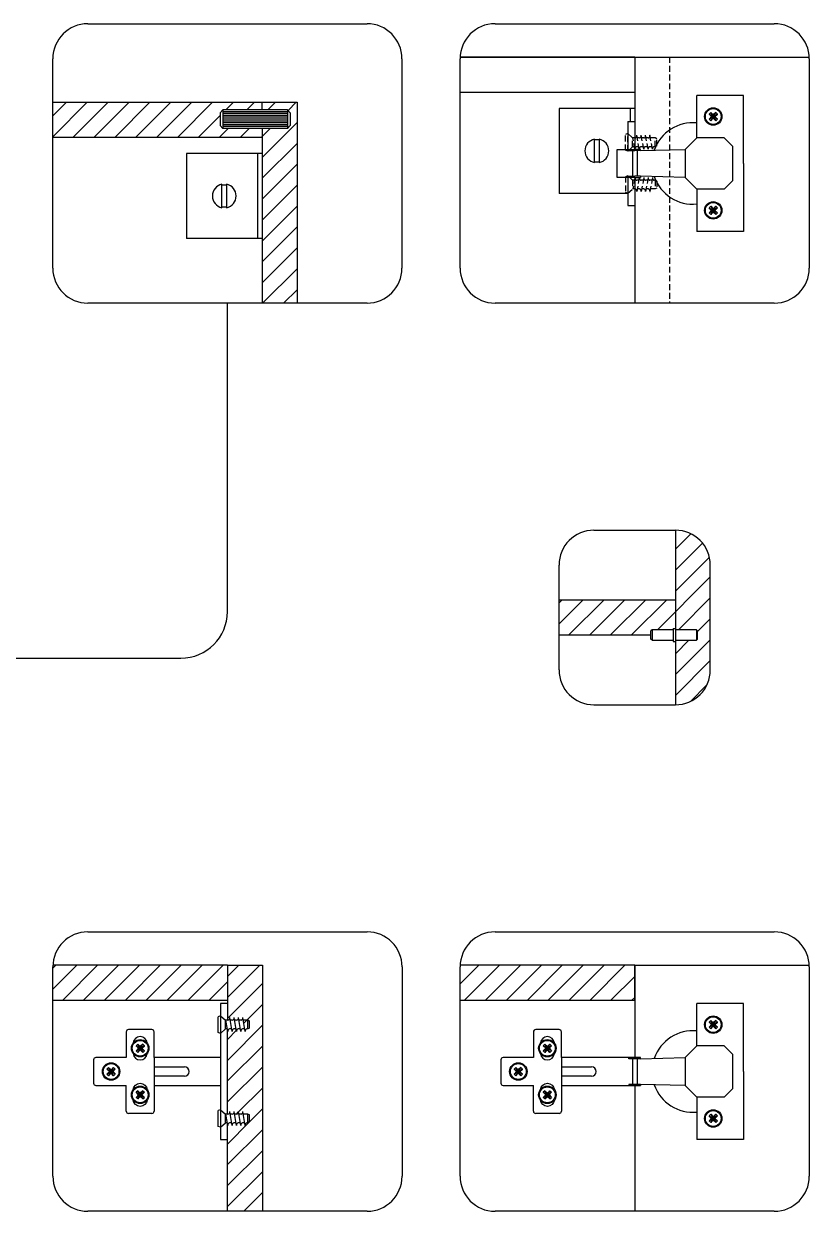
# Model space of a CAD drawing. Header units: millimetres. Extents: x 1930 to 4483, y 1650 to 2015.
# Drawn here: x 4449.2 to 4483, y 1963.5 to 2014.5 of the extents above; entities that cross this region are included whole.
import ezdxf

# ---------------------------------------------------------------- set-up
doc = ezdxf.new("R2010")
doc.units = ezdxf.units.MM
doc.linetypes.add('HIDDEN', pattern=[0.375, 0.25, -0.125])
for name, color, linetype in [('ANNO', 6, 'Continuous'), ('CERNIERE E GIUNZIONI', 2, 'Continuous'), ('SEZIONE', 12, 'Continuous'), ('STRUTTURA', 3, 'Continuous'), ('TRATTOPUNTO', 2, 'Continuous')]:
    doc.layers.add(name, color=color, linetype=linetype)

msp = doc.modelspace()

# ---------------------------------------------------------------- hatches: boundary and pattern name
at = {"layer": 'STRUTTURA'}
h = msp.add_hatch(dxfattribs=at)
h.set_pattern_fill('ANSI31', color=256, scale=0.2)
h.set_pattern_definition([(45, (1130.28344, 4.19265), (-0.44901281, 0.44901281), [])])
h.paths.add_polyline_path([(4459.452, 2002.512), (4460.952, 2002.512), (4460.952, 2011.14), (4459.452, 2011.14), (4459.452, 2010.815), (4460.544, 2010.815), (4460.652, 2010.69), (4460.652, 2010.141), (4460.544, 2010.015), (4459.452, 2010.015)])
h.paths.add_polyline_path([(4450.461, 2011.14), (4450.461, 2009.64), (4459.452, 2009.64), (4459.452, 2010.015), (4457.76, 2010.015), (4457.652, 2010.141), (4457.652, 2010.69), (4457.76, 2010.815), (4459.452, 2010.815), (4459.452, 2011.14)])
h = msp.add_hatch(dxfattribs=at)
h.set_pattern_fill('ANSI31', color=256, scale=0.2)
h.set_pattern_definition([(45, (980.2858, -80.7092), (-0.44901281, 0.44901281), [])])
h.paths.add_polyline_path([(4477.209, 1989.762), (4472.209, 1989.762), (4472.209, 1988.262), (4476.159, 1988.262), (4476.159, 1988.437), (4476.209, 1988.487), (4477.109, 1988.487), (4477.109, 1988.537), (4477.209, 1988.537)])
h.paths.add_polyline_path([(4478.709, 1991.262, 0.414214), (4477.209, 1992.762), (4477.209, 1988.487), (4478.109, 1988.487), (4478.159, 1988.437), (4478.159, 1988.087), (4478.109, 1988.037), (4477.209, 1988.037), (4477.209, 1985.262, 0.414214), (4478.709, 1986.762)])
at = {"layer": 'STRUTTURA', "linetype": 'HIDDEN'}
h = msp.add_hatch(dxfattribs=at)
h.set_pattern_fill('ANSI31', color=256, scale=0.2)
h.set_pattern_definition([(45, (1052.96125, -40.5919), (-0.44901281, 0.44901281), [])])
h.paths.add_polyline_path([(4450.467, 1974.077, 0.010928), (4450.465, 1974.012), (4450.465, 1972.577), (4457.965, 1972.577), (4457.965, 1974.077)])
at = {"layer": 'STRUTTURA'}
h = msp.add_hatch(dxfattribs=at)
h.set_pattern_fill('ANSI31', color=256, scale=0.2)
h.set_pattern_definition([(45, (1038.374, -40.5919), (-0.44901281, 0.44901281), [])])
h.paths.add_polyline_path([(4459.465, 1974.077), (4457.965, 1974.077), (4457.965, 1971.713, 0.481693), (4458.06, 1971.827), (4458.079, 1971.715), (4458.172, 1971.715, 0.421072), (4458.247, 1971.827), (4458.267, 1971.715), (4458.359, 1971.715, 0.421072), (4458.435, 1971.827), (4458.454, 1971.715), (4458.547, 1971.715, 0.421072), (4458.622, 1971.827), (4458.708, 1971.34), (4458.616, 1971.34, 0.421072), (4458.54, 1971.227), (4458.521, 1971.34), (4458.428, 1971.34, 0.421072), (4458.353, 1971.227), (4458.333, 1971.34), (4458.242, 1971.34, 0.411384), (4458.166, 1971.23), (4458.165, 1971.227), (4458.146, 1971.34), (4458.053, 1971.34, 0.361235), (4457.976, 1971.247), (4457.971, 1967.682, 0.463441), (4458.06, 1967.796), (4458.079, 1967.684), (4458.172, 1967.684, 0.421072), (4458.247, 1967.796), (4458.267, 1967.684), (4458.359, 1967.684, 0.421072), (4458.435, 1967.796), (4458.454, 1967.684), (4458.547, 1967.684, 0.421072), (4458.622, 1967.796), (4458.642, 1967.684), (4458.84, 1967.684), (4458.915, 1967.646), (4458.915, 1967.346), (4458.84, 1967.309), (4458.803, 1967.309, 0.421072), (4458.728, 1967.196), (4458.708, 1967.309), (4458.616, 1967.309, 0.421072), (4458.54, 1967.196), (4458.521, 1967.309), (4458.428, 1967.309, 0.421072), (4458.353, 1967.196), (4458.333, 1967.309), (4458.242, 1967.309, 0.411384), (4458.166, 1967.199), (4458.165, 1967.196), (4458.146, 1967.309), (4458.053, 1967.309, 0.361235), (4457.976, 1967.216), (4457.965, 1963.512), (4459.465, 1963.512)])
h.paths.add_polyline_path([(4458.84, 1971.715), (4458.915, 1971.677), (4458.915, 1971.377), (4458.84, 1971.34)], flags=16)
h = msp.add_hatch(dxfattribs=at)
h.set_pattern_fill('ANSI31', color=256, scale=0.2)
h.set_pattern_definition([(45, (1159.20065, 46.5821), (-0.44901281, 0.44901281), [])])
edge = h.paths.add_edge_path()
edge.add_line((4467.959, 1974.012), (4467.959, 1972.577))
edge.add_line((4467.959, 1972.577), (4475.459, 1972.577))
edge.add_line((4475.459, 1972.577), (4475.459, 1974.077))
edge.add_line((4475.459, 1974.077), (4467.961, 1974.077))
edge.add_arc((4469.459, 1974.012), 1.5, 177.4956, 180)

# ---------------------------------------------------------------- linework, layer by layer
at = {"layer": 'ANNO'}
for p, q in [((4451.961, 2014.512), (4463.961, 2014.512)), ((4469.459, 2014.512), (4481.459, 2014.512)), ((4450.461, 2004.012), (4450.461, 2013.012)), ((4465.461, 2013.012), (4465.461, 2004.012)), ((4467.959, 2004.012), (4467.959, 2013.012)), ((4482.959, 2013.012), (4482.959, 2004.012)), ((4463.961, 2002.512), (4451.961, 2002.512)), ((4457.961, 1989.263), (4457.961, 2002.512)), ((4481.459, 2002.512), (4469.459, 2002.512)), ((4473.709, 1992.762), (4477.209, 1992.762)), ((4472.209, 1986.762), (4472.209, 1991.262)), ((4478.709, 1986.762), (4478.709, 1991.262)), ((4427.465, 1987.262), (4455.961, 1987.263)), ((4473.709, 1985.262), (4477.209, 1985.262)), ((4451.965, 1975.512), (4463.965, 1975.512)), ((4469.459, 1975.512), (4481.459, 1975.512)), ((4450.465, 1965.012), (4450.465, 1974.012)), ((4465.465, 1974.012), (4465.465, 1965.012)), ((4467.959, 1965.012), (4467.959, 1974.012)), ((4482.959, 1974.012), (4482.959, 1965.012)), ((4463.965, 1963.512), (4451.965, 1963.512)), ((4481.459, 1963.512), (4469.459, 1963.512))]:
    msp.add_line(p, q, dxfattribs=at)
for centre, radius, start, end in [((4451.961, 2013.012), 1.5, 90, 180), ((4463.961, 2013.012), 1.5, 0, 90), ((4469.459, 2013.012), 1.5, 90, 180), ((4481.459, 2013.012), 1.5, 0, 90), ((4451.961, 2004.012), 1.5, 180, 270), ((4463.961, 2004.012), 1.5, 270, 0), ((4469.459, 2004.012), 1.5, 180, 270), ((4481.459, 2004.012), 1.5, 270, 0), ((4473.709, 1991.262), 1.5, 90, 180), ((4477.209, 1991.262), 1.5, 0, 90), ((4455.961, 1989.263), 2, 270, 0), ((4473.709, 1986.762), 1.5, 180, 270), ((4477.209, 1986.762), 1.5, 270, 0), ((4451.965, 1974.012), 1.5, 90, 180), ((4463.965, 1974.012), 1.5, 0, 90), ((4469.459, 1974.012), 1.5, 90, 180), ((4481.459, 1974.012), 1.5, 0, 90), ((4451.965, 1965.012), 1.5, 180, 270), ((4463.965, 1965.012), 1.5, 270, 0), ((4469.459, 1965.012), 1.5, 180, 270), ((4481.459, 1965.012), 1.5, 270, 0)]:
    msp.add_arc(centre, radius, start, end, dxfattribs=at)
at = {"layer": 'CERNIERE E GIUNZIONI'}
for p, q in [((4478.134, 2009.612), (4478.134, 2011.427)), ((4480.134, 2011.427), (4478.134, 2011.427)), ((4480.134, 2008.512), (4480.134, 2011.427)), ((4457.76, 2010.815), (4457.652, 2010.69)), ((4457.652, 2010.69), (4457.652, 2010.141)), ((4457.76, 2010.815), (4457.76, 2010.015)), ((4460.544, 2010.815), (4457.76, 2010.815)), ((4460.544, 2010.735), (4457.76, 2010.735)), ((4460.544, 2010.655), (4457.76, 2010.655)), ((4460.544, 2010.575), (4457.76, 2010.575)), ((4460.544, 2010.495), (4457.76, 2010.495)), ((4460.544, 2010.815), (4460.544, 2010.015)), ((4460.544, 2010.815), (4460.652, 2010.69)), ((4460.652, 2010.69), (4460.652, 2010.141)), ((4475.459, 2010.877), (4472.209, 2010.877)), ((4472.209, 2010.877), (4472.209, 2007.227)), ((4475.259, 2010.877), (4475.259, 2010.312)), ((4478.727, 2010.706), (4478.656, 2010.635)), ((4478.764, 2010.527), (4478.656, 2010.635)), ((4478.656, 2010.635), (4478.834, 2010.527)), ((4478.764, 2010.527), (4478.656, 2010.42)), ((4478.656, 2010.42), (4478.834, 2010.527)), ((4478.727, 2010.706), (4478.834, 2010.598)), ((4478.834, 2010.527), (4478.727, 2010.706)), ((4478.834, 2010.527), (4478.727, 2010.349)), ((4478.727, 2010.349), (4478.834, 2010.457)), ((4478.905, 2010.527), (4478.764, 2010.527)), ((4478.942, 2010.706), (4478.834, 2010.598)), ((4478.834, 2010.527), (4478.942, 2010.706)), ((4479.013, 2010.635), (4478.834, 2010.527)), ((4478.834, 2010.598), (4478.834, 2010.457)), ((4479.013, 2010.42), (4478.834, 2010.527)), ((4478.834, 2010.527), (4478.942, 2010.349)), ((4478.942, 2010.349), (4478.834, 2010.457)), ((4478.905, 2010.527), (4479.013, 2010.635)), ((4478.905, 2010.527), (4479.013, 2010.42)), ((4478.942, 2010.706), (4479.013, 2010.635)), ((4457.76, 2010.015), (4457.652, 2010.141)), ((4460.544, 2010.415), (4457.76, 2010.415)), ((4460.544, 2010.335), (4457.76, 2010.335)), ((4460.544, 2010.255), (4457.76, 2010.255)), ((4460.544, 2010.175), (4457.76, 2010.175)), ((4460.544, 2010.095), (4457.76, 2010.095)), ((4460.544, 2010.015), (4457.76, 2010.015)), ((4460.544, 2010.015), (4460.652, 2010.141)), ((4475.159, 2010.312), (4475.159, 2009.112)), ((4475.159, 2010.312), (4475.459, 2010.312)), ((4478.727, 2010.349), (4478.656, 2010.42)), ((4478.942, 2010.349), (4479.013, 2010.42)), ((4473.734, 2008.55), (4473.734, 2009.555)), ((4473.734, 2009.535), (4473.934, 2009.535)), ((4473.934, 2009.555), (4473.934, 2008.55)), ((4477.634, 2009.112), (4478.134, 2009.612)), ((4479.303, 2009.612), (4478.134, 2009.612)), ((4479.671, 2009.243), (4479.303, 2009.612)), ((4459.452, 2008.94), (4456.202, 2008.94)), ((4456.202, 2008.94), (4456.202, 2005.29)), ((4459.252, 2008.94), (4459.252, 2005.29)), ((4474.709, 2009.112), (4475.459, 2009.112)), ((4474.709, 2007.912), (4474.709, 2009.112)), ((4475.209, 2009.062), (4475.209, 2009.112)), ((4475.209, 2009.062), (4475.459, 2009.062)), ((4475.359, 2009.062), (4475.359, 2007.962)), ((4475.709, 2009.112), (4475.459, 2009.112)), ((4475.709, 2009.062), (4475.459, 2009.062)), ((4475.559, 2009.062), (4475.559, 2007.962)), ((4475.709, 2009.062), (4475.709, 2009.112)), ((4475.709, 2009.062), (4477.634, 2009.112)), ((4477.634, 2009.112), (4477.634, 2007.912)), ((4479.671, 2007.78), (4479.671, 2009.243)), ((4473.934, 2008.57), (4473.734, 2008.57)), ((4480.134, 2008.512), (4480.134, 2005.596)), ((4475.459, 2007.912), (4474.709, 2007.912)), ((4475.159, 2007.912), (4475.159, 2006.712)), ((4475.209, 2007.962), (4475.459, 2007.962)), ((4475.209, 2007.962), (4475.209, 2007.912)), ((4475.709, 2007.962), (4475.459, 2007.962)), ((4475.459, 2007.912), (4475.709, 2007.912)), ((4475.709, 2007.962), (4475.709, 2007.912)), ((4477.634, 2007.912), (4475.709, 2007.962)), ((4477.634, 2007.912), (4478.134, 2007.412)), ((4457.727, 2006.613), (4457.727, 2007.618)), ((4457.727, 2007.598), (4457.927, 2007.598)), ((4457.927, 2007.618), (4457.927, 2006.613)), ((4478.134, 2007.412), (4478.134, 2005.596)), ((4479.303, 2007.412), (4478.134, 2007.412)), ((4479.671, 2007.78), (4479.303, 2007.412)), ((4475.159, 2007.227), (4472.209, 2007.227)), ((4457.927, 2006.633), (4457.727, 2006.633)), ((4475.159, 2006.712), (4475.459, 2006.712)), ((4478.727, 2006.675), (4478.656, 2006.604)), ((4478.764, 2006.496), (4478.656, 2006.604)), ((4478.656, 2006.604), (4478.834, 2006.496)), ((4478.764, 2006.496), (4478.656, 2006.388)), ((4478.656, 2006.388), (4478.834, 2006.496)), ((4478.727, 2006.318), (4478.656, 2006.388)), ((4478.727, 2006.675), (4478.834, 2006.567)), ((4478.834, 2006.496), (4478.727, 2006.675)), ((4478.834, 2006.496), (4478.727, 2006.318)), ((4478.727, 2006.318), (4478.834, 2006.426)), ((4478.905, 2006.496), (4478.764, 2006.496)), ((4478.942, 2006.675), (4478.834, 2006.567)), ((4478.834, 2006.496), (4478.942, 2006.675)), ((4479.013, 2006.604), (4478.834, 2006.496)), ((4478.834, 2006.567), (4478.834, 2006.426)), ((4479.013, 2006.388), (4478.834, 2006.496)), ((4478.834, 2006.496), (4478.942, 2006.318)), ((4478.942, 2006.318), (4478.834, 2006.426)), ((4478.905, 2006.496), (4479.013, 2006.604)), ((4478.905, 2006.496), (4479.013, 2006.388)), ((4478.942, 2006.675), (4479.013, 2006.604)), ((4478.942, 2006.318), (4479.013, 2006.388)), ((4480.134, 2005.596), (4478.134, 2005.596)), ((4459.452, 2005.29), (4456.202, 2005.29)), ((4477.109, 1988.537), (4477.109, 1987.987)), ((4477.209, 1988.537), (4477.209, 1987.987)), ((4476.209, 1988.487), (4476.159, 1988.437)), ((4476.159, 1988.087), (4476.159, 1988.437)), ((4476.209, 1988.037), (4476.159, 1988.087)), ((4477.109, 1988.487), (4476.209, 1988.487)), ((4476.209, 1988.487), (4476.209, 1988.037)), ((4476.209, 1988.037), (4477.109, 1988.037)), ((4477.109, 1987.987), (4477.209, 1987.987)), ((4478.109, 1988.487), (4477.209, 1988.487)), ((4477.209, 1988.037), (4478.109, 1988.037)), ((4478.109, 1988.487), (4478.159, 1988.437)), ((4478.109, 1988.487), (4478.109, 1988.037)), ((4478.109, 1988.037), (4478.159, 1988.087)), ((4478.159, 1988.087), (4478.159, 1988.437)), ((4457.965, 1972.427), (4457.665, 1972.427)), ((4457.665, 1972.427), (4457.665, 1966.596)), ((4478.134, 1970.612), (4478.134, 1972.427)), ((4480.134, 1972.427), (4478.134, 1972.427)), ((4480.134, 1969.512), (4480.134, 1972.427)), ((4457.665, 1971.902), (4457.565, 1971.866)), ((4457.565, 1971.189), (4457.565, 1971.866)), ((4457.665, 1971.902), (4457.874, 1971.715)), ((4457.874, 1971.34), (4457.874, 1971.715)), ((4457.984, 1971.715), (4457.874, 1971.715)), ((4457.978, 1971.227), (4457.892, 1971.715)), ((4458.165, 1971.227), (4458.06, 1971.827)), ((4458.172, 1971.715), (4458.079, 1971.715)), ((4458.353, 1971.227), (4458.247, 1971.827)), ((4458.359, 1971.715), (4458.267, 1971.715)), ((4458.54, 1971.227), (4458.435, 1971.827)), ((4458.547, 1971.715), (4458.454, 1971.715)), ((4458.728, 1971.227), (4458.622, 1971.827)), ((4458.84, 1971.715), (4458.642, 1971.715)), ((4458.84, 1971.34), (4458.84, 1971.715)), ((4458.915, 1971.677), (4458.84, 1971.715)), ((4458.915, 1971.377), (4458.915, 1971.677)), ((4478.727, 1971.706), (4478.656, 1971.635)), ((4478.727, 1971.706), (4478.834, 1971.598)), ((4478.834, 1971.527), (4478.727, 1971.706)), ((4478.942, 1971.706), (4478.834, 1971.598)), ((4478.834, 1971.527), (4478.942, 1971.706)), ((4478.942, 1971.706), (4479.013, 1971.635)), ((4453.615, 1971.212), (4453.615, 1970.112)), ((4454.715, 1971.312), (4453.715, 1971.312)), ((4454.815, 1970.112), (4454.815, 1971.212)), ((4457.665, 1971.152), (4457.565, 1971.189)), ((4457.665, 1971.152), (4457.874, 1971.34)), ((4457.958, 1971.34), (4457.874, 1971.34)), ((4458.146, 1971.34), (4458.053, 1971.34)), ((4458.333, 1971.34), (4458.242, 1971.34)), ((4458.521, 1971.34), (4458.428, 1971.34)), ((4458.708, 1971.34), (4458.616, 1971.34)), ((4458.84, 1971.34), (4458.803, 1971.34)), ((4458.915, 1971.377), (4458.84, 1971.34)), ((4471.109, 1971.212), (4471.109, 1970.112)), ((4472.209, 1971.312), (4471.209, 1971.312)), ((4472.309, 1970.112), (4472.309, 1971.212)), ((4478.764, 1971.527), (4478.656, 1971.635)), ((4478.656, 1971.635), (4478.834, 1971.527)), ((4478.764, 1971.527), (4478.656, 1971.42)), ((4478.656, 1971.42), (4478.834, 1971.527)), ((4478.727, 1971.349), (4478.656, 1971.42)), ((4478.834, 1971.527), (4478.727, 1971.349)), ((4478.727, 1971.349), (4478.834, 1971.457)), ((4478.905, 1971.527), (4478.764, 1971.527)), ((4479.013, 1971.635), (4478.834, 1971.527)), ((4478.834, 1971.598), (4478.834, 1971.457)), ((4479.013, 1971.42), (4478.834, 1971.527)), ((4478.834, 1971.527), (4478.942, 1971.349)), ((4478.942, 1971.349), (4478.834, 1971.457)), ((4478.905, 1971.527), (4479.013, 1971.635)), ((4478.905, 1971.527), (4479.013, 1971.42)), ((4478.942, 1971.349), (4479.013, 1971.42)), ((4454.108, 1970.69), (4454.037, 1970.62)), ((4454.108, 1970.69), (4454.215, 1970.583)), ((4454.215, 1970.512), (4454.108, 1970.69)), ((4454.323, 1970.69), (4454.215, 1970.583)), ((4454.215, 1970.512), (4454.323, 1970.69)), ((4454.323, 1970.69), (4454.394, 1970.62)), ((4471.602, 1970.69), (4471.531, 1970.62)), ((4471.602, 1970.69), (4471.709, 1970.583)), ((4471.709, 1970.512), (4471.602, 1970.69)), ((4471.817, 1970.69), (4471.709, 1970.583)), ((4471.709, 1970.512), (4471.817, 1970.69)), ((4471.817, 1970.69), (4471.888, 1970.62)), ((4454.145, 1970.512), (4454.037, 1970.62)), ((4454.037, 1970.62), (4454.215, 1970.512)), ((4454.145, 1970.512), (4454.037, 1970.404)), ((4454.037, 1970.404), (4454.215, 1970.512)), ((4454.108, 1970.333), (4454.037, 1970.404)), ((4454.215, 1970.512), (4454.108, 1970.333)), ((4454.108, 1970.333), (4454.215, 1970.441)), ((4454.286, 1970.512), (4454.145, 1970.512)), ((4454.394, 1970.62), (4454.215, 1970.512)), ((4454.215, 1970.583), (4454.215, 1970.441)), ((4454.394, 1970.404), (4454.215, 1970.512)), ((4454.215, 1970.512), (4454.323, 1970.333)), ((4454.323, 1970.333), (4454.215, 1970.441)), ((4454.286, 1970.512), (4454.394, 1970.62)), ((4454.286, 1970.512), (4454.394, 1970.404)), ((4454.323, 1970.333), (4454.394, 1970.404)), ((4471.639, 1970.512), (4471.531, 1970.62)), ((4471.531, 1970.62), (4471.709, 1970.512)), ((4471.639, 1970.512), (4471.531, 1970.404)), ((4471.531, 1970.404), (4471.709, 1970.512)), ((4471.602, 1970.333), (4471.531, 1970.404)), ((4471.709, 1970.512), (4471.602, 1970.333)), ((4471.602, 1970.333), (4471.709, 1970.441)), ((4471.78, 1970.512), (4471.639, 1970.512)), ((4471.888, 1970.62), (4471.709, 1970.512)), ((4471.709, 1970.583), (4471.709, 1970.441)), ((4471.888, 1970.404), (4471.709, 1970.512)), ((4471.709, 1970.512), (4471.817, 1970.333)), ((4471.817, 1970.333), (4471.709, 1970.441)), ((4471.78, 1970.512), (4471.888, 1970.62)), ((4471.78, 1970.512), (4471.888, 1970.404)), ((4471.817, 1970.333), (4471.888, 1970.404)), ((4477.634, 1970.112), (4478.134, 1970.612)), ((4479.303, 1970.615), (4478.134, 1970.615)), ((4479.671, 1970.246), (4479.303, 1970.615)), ((4479.671, 1968.783), (4479.671, 1970.246)), ((4452.215, 1970.012), (4452.215, 1969.012)), ((4453.615, 1970.112), (4452.315, 1970.112)), ((4452.858, 1969.69), (4452.787, 1969.62)), ((4452.858, 1969.69), (4452.965, 1969.583)), ((4452.965, 1969.512), (4452.858, 1969.69)), ((4453.073, 1969.69), (4452.965, 1969.583)), ((4452.965, 1969.512), (4453.073, 1969.69)), ((4453.073, 1969.69), (4453.144, 1969.62)), ((4457.665, 1970.112), (4454.815, 1970.112)), ((4454.815, 1970.112), (4454.815, 1968.912)), ((4454.815, 1969.712), (4456.115, 1969.712)), ((4469.709, 1970.012), (4469.709, 1969.012)), ((4471.109, 1970.112), (4469.809, 1970.112)), ((4470.352, 1969.69), (4470.281, 1969.62)), ((4470.352, 1969.69), (4470.459, 1969.583)), ((4470.459, 1969.512), (4470.352, 1969.69)), ((4470.567, 1969.69), (4470.459, 1969.583)), ((4470.459, 1969.512), (4470.567, 1969.69)), ((4470.567, 1969.69), (4470.638, 1969.62)), ((4475.709, 1970.112), (4472.309, 1970.112)), ((4472.309, 1970.112), (4472.309, 1968.912)), ((4472.309, 1969.712), (4473.609, 1969.712)), ((4475.209, 1970.062), (4475.209, 1970.112)), ((4475.709, 1970.062), (4475.209, 1970.062)), ((4475.359, 1970.062), (4475.359, 1968.962)), ((4475.559, 1970.062), (4475.559, 1968.962)), ((4475.709, 1970.062), (4475.709, 1970.112)), ((4475.709, 1970.062), (4477.634, 1970.112)), ((4477.634, 1970.112), (4477.634, 1968.912)), ((4452.895, 1969.512), (4452.787, 1969.62)), ((4452.787, 1969.62), (4452.965, 1969.512)), ((4452.895, 1969.512), (4452.787, 1969.404)), ((4452.787, 1969.404), (4452.965, 1969.512)), ((4452.858, 1969.333), (4452.787, 1969.404)), ((4452.965, 1969.512), (4452.858, 1969.333)), ((4452.858, 1969.333), (4452.965, 1969.441)), ((4453.036, 1969.512), (4452.895, 1969.512)), ((4453.144, 1969.62), (4452.965, 1969.512)), ((4452.965, 1969.583), (4452.965, 1969.441)), ((4453.144, 1969.404), (4452.965, 1969.512)), ((4452.965, 1969.512), (4453.073, 1969.333)), ((4453.073, 1969.333), (4452.965, 1969.441)), ((4453.036, 1969.512), (4453.144, 1969.62)), ((4453.036, 1969.512), (4453.144, 1969.404)), ((4453.073, 1969.333), (4453.144, 1969.404)), ((4456.115, 1969.312), (4454.815, 1969.312)), ((4470.389, 1969.512), (4470.281, 1969.62)), ((4470.281, 1969.62), (4470.459, 1969.512)), ((4470.389, 1969.512), (4470.281, 1969.404)), ((4470.281, 1969.404), (4470.459, 1969.512)), ((4470.352, 1969.333), (4470.281, 1969.404)), ((4470.459, 1969.512), (4470.352, 1969.333)), ((4470.352, 1969.333), (4470.459, 1969.441)), ((4470.53, 1969.512), (4470.389, 1969.512)), ((4470.638, 1969.62), (4470.459, 1969.512)), ((4470.459, 1969.583), (4470.459, 1969.441)), ((4470.638, 1969.404), (4470.459, 1969.512)), ((4470.459, 1969.512), (4470.567, 1969.333)), ((4470.567, 1969.333), (4470.459, 1969.441)), ((4470.53, 1969.512), (4470.638, 1969.62)), ((4470.53, 1969.512), (4470.638, 1969.404)), ((4470.567, 1969.333), (4470.638, 1969.404)), ((4473.609, 1969.312), (4472.309, 1969.312)), ((4480.134, 1969.512), (4480.134, 1966.596)), ((4452.315, 1968.912), (4453.615, 1968.912)), ((4453.615, 1967.812), (4453.615, 1968.912)), ((4454.108, 1968.69), (4454.037, 1968.62)), ((4454.145, 1968.512), (4454.037, 1968.62)), ((4454.037, 1968.62), (4454.215, 1968.512)), ((4454.108, 1968.69), (4454.215, 1968.583)), ((4454.215, 1968.512), (4454.108, 1968.69)), ((4454.323, 1968.69), (4454.215, 1968.583)), ((4454.215, 1968.512), (4454.323, 1968.69)), ((4454.394, 1968.62), (4454.215, 1968.512)), ((4454.286, 1968.512), (4454.394, 1968.62)), ((4454.323, 1968.69), (4454.394, 1968.62)), ((4454.815, 1968.912), (4454.815, 1967.812)), ((4454.815, 1968.912), (4457.665, 1968.912)), ((4469.809, 1968.912), (4471.109, 1968.912)), ((4471.109, 1967.812), (4471.109, 1968.912)), ((4471.602, 1968.69), (4471.531, 1968.62)), ((4471.639, 1968.512), (4471.531, 1968.62)), ((4471.531, 1968.62), (4471.709, 1968.512)), ((4471.602, 1968.69), (4471.709, 1968.583)), ((4471.709, 1968.512), (4471.602, 1968.69)), ((4471.817, 1968.69), (4471.709, 1968.583)), ((4471.709, 1968.512), (4471.817, 1968.69)), ((4471.888, 1968.62), (4471.709, 1968.512)), ((4471.78, 1968.512), (4471.888, 1968.62)), ((4471.817, 1968.69), (4471.888, 1968.62)), ((4472.309, 1968.912), (4472.309, 1967.812)), ((4472.309, 1968.912), (4475.709, 1968.912)), ((4475.709, 1968.962), (4475.209, 1968.962)), ((4475.209, 1968.962), (4475.209, 1968.912)), ((4475.709, 1968.962), (4475.709, 1968.912)), ((4477.634, 1968.912), (4475.709, 1968.962)), ((4477.634, 1968.912), (4478.134, 1968.412)), ((4479.671, 1968.783), (4479.303, 1968.415)), ((4454.145, 1968.512), (4454.037, 1968.404)), ((4454.037, 1968.404), (4454.215, 1968.512)), ((4454.108, 1968.333), (4454.037, 1968.404)), ((4454.215, 1968.512), (4454.108, 1968.333)), ((4454.108, 1968.333), (4454.215, 1968.441)), ((4454.286, 1968.512), (4454.145, 1968.512)), ((4454.215, 1968.441), (4454.215, 1968.583)), ((4454.394, 1968.404), (4454.215, 1968.512)), ((4454.215, 1968.512), (4454.323, 1968.333)), ((4454.323, 1968.333), (4454.215, 1968.441)), ((4454.286, 1968.512), (4454.394, 1968.404)), ((4454.323, 1968.333), (4454.394, 1968.404)), ((4471.639, 1968.512), (4471.531, 1968.404)), ((4471.531, 1968.404), (4471.709, 1968.512)), ((4471.602, 1968.333), (4471.531, 1968.404)), ((4471.709, 1968.512), (4471.602, 1968.333)), ((4471.602, 1968.333), (4471.709, 1968.441)), ((4471.78, 1968.512), (4471.639, 1968.512)), ((4471.709, 1968.441), (4471.709, 1968.583)), ((4471.888, 1968.404), (4471.709, 1968.512)), ((4471.709, 1968.512), (4471.817, 1968.333)), ((4471.817, 1968.333), (4471.709, 1968.441)), ((4471.78, 1968.512), (4471.888, 1968.404)), ((4471.817, 1968.333), (4471.888, 1968.404)), ((4479.303, 1968.415), (4478.134, 1968.415)), ((4478.134, 1968.412), (4478.134, 1966.596)), ((4454.715, 1967.712), (4453.715, 1967.712)), ((4457.665, 1967.871), (4457.565, 1967.835)), ((4457.565, 1967.158), (4457.565, 1967.835)), ((4457.665, 1967.871), (4457.874, 1967.684)), ((4457.874, 1967.309), (4457.874, 1967.684)), ((4457.984, 1967.684), (4457.874, 1967.684)), ((4457.978, 1967.196), (4457.892, 1967.684)), ((4458.165, 1967.196), (4458.06, 1967.796)), ((4458.172, 1967.684), (4458.079, 1967.684)), ((4458.353, 1967.196), (4458.247, 1967.796)), ((4458.359, 1967.684), (4458.267, 1967.684)), ((4458.54, 1967.196), (4458.435, 1967.796)), ((4458.547, 1967.684), (4458.454, 1967.684)), ((4458.728, 1967.196), (4458.622, 1967.796)), ((4458.84, 1967.684), (4458.642, 1967.684)), ((4458.84, 1967.309), (4458.84, 1967.684)), ((4458.915, 1967.646), (4458.84, 1967.684)), ((4458.915, 1967.346), (4458.915, 1967.646)), ((4472.209, 1967.712), (4471.209, 1967.712)), ((4478.727, 1967.675), (4478.656, 1967.604)), ((4478.764, 1967.496), (4478.656, 1967.604)), ((4478.656, 1967.604), (4478.834, 1967.496)), ((4478.727, 1967.675), (4478.834, 1967.567)), ((4478.834, 1967.496), (4478.727, 1967.675)), ((4478.942, 1967.675), (4478.834, 1967.567)), ((4478.834, 1967.496), (4478.942, 1967.675)), ((4479.013, 1967.604), (4478.834, 1967.496)), ((4478.905, 1967.496), (4479.013, 1967.604)), ((4478.942, 1967.675), (4479.013, 1967.604)), ((4457.665, 1967.121), (4457.565, 1967.158)), ((4457.665, 1967.121), (4457.874, 1967.309)), ((4457.958, 1967.309), (4457.874, 1967.309)), ((4458.146, 1967.309), (4458.053, 1967.309)), ((4458.333, 1967.309), (4458.242, 1967.309)), ((4458.521, 1967.309), (4458.428, 1967.309)), ((4458.708, 1967.309), (4458.616, 1967.309)), ((4458.84, 1967.309), (4458.803, 1967.309)), ((4458.915, 1967.346), (4458.84, 1967.309)), ((4478.764, 1967.496), (4478.656, 1967.388)), ((4478.656, 1967.388), (4478.834, 1967.496)), ((4478.727, 1967.318), (4478.656, 1967.388)), ((4478.834, 1967.496), (4478.727, 1967.318)), ((4478.727, 1967.318), (4478.834, 1967.426)), ((4478.905, 1967.496), (4478.764, 1967.496)), ((4478.834, 1967.567), (4478.834, 1967.426)), ((4479.013, 1967.388), (4478.834, 1967.496)), ((4478.834, 1967.496), (4478.942, 1967.318)), ((4478.942, 1967.318), (4478.834, 1967.426)), ((4478.905, 1967.496), (4479.013, 1967.388)), ((4478.942, 1967.318), (4479.013, 1967.388)), ((4457.665, 1966.596), (4457.965, 1966.596)), ((4480.134, 1966.596), (4478.134, 1966.596))]:
    msp.add_line(p, q, dxfattribs=at)
at = {"layer": 'CERNIERE E GIUNZIONI', "linetype": 'HIDDEN'}
for p, q in [((4475.159, 2009.795), (4475.059, 2009.759)), ((4475.059, 2009.081), (4475.059, 2009.759)), ((4475.159, 2009.045), (4475.159, 2009.795)), ((4475.159, 2009.795), (4475.368, 2009.607)), ((4475.368, 2009.232), (4475.368, 2009.607)), ((4475.478, 2009.607), (4475.368, 2009.607)), ((4475.472, 2009.12), (4475.386, 2009.607)), ((4475.659, 2009.12), (4475.554, 2009.72)), ((4475.666, 2009.607), (4475.573, 2009.607)), ((4475.847, 2009.12), (4475.741, 2009.72)), ((4475.853, 2009.607), (4475.761, 2009.607)), ((4476.034, 2009.12), (4475.929, 2009.72)), ((4476.041, 2009.607), (4475.948, 2009.607)), ((4476.222, 2009.12), (4476.116, 2009.72)), ((4476.334, 2009.607), (4476.136, 2009.607)), ((4476.334, 2009.232), (4476.334, 2009.607)), ((4476.409, 2009.57), (4476.334, 2009.607)), ((4476.409, 2009.27), (4476.409, 2009.57)), ((4475.159, 2009.045), (4475.059, 2009.081)), ((4475.159, 2009.045), (4475.368, 2009.232)), ((4475.452, 2009.232), (4475.368, 2009.232)), ((4475.64, 2009.232), (4475.547, 2009.232)), ((4475.827, 2009.232), (4475.736, 2009.232)), ((4476.015, 2009.232), (4475.922, 2009.232)), ((4476.202, 2009.232), (4476.11, 2009.232)), ((4476.334, 2009.232), (4476.297, 2009.232)), ((4476.409, 2009.27), (4476.334, 2009.232)), ((4475.159, 2007.979), (4475.059, 2007.942)), ((4475.059, 2007.942), (4475.059, 2007.265)), ((4475.159, 2007.979), (4475.159, 2007.229)), ((4475.159, 2007.979), (4475.368, 2007.791)), ((4475.472, 2007.904), (4475.386, 2007.416)), ((4475.659, 2007.904), (4475.554, 2007.304)), ((4475.847, 2007.904), (4475.741, 2007.304)), ((4476.034, 2007.904), (4475.929, 2007.304)), ((4476.222, 2007.904), (4476.116, 2007.304)), ((4475.159, 2007.229), (4475.368, 2007.416)), ((4475.368, 2007.791), (4475.368, 2007.416)), ((4475.452, 2007.791), (4475.368, 2007.791)), ((4475.478, 2007.416), (4475.368, 2007.416)), ((4475.64, 2007.791), (4475.547, 2007.791)), ((4475.666, 2007.416), (4475.573, 2007.416)), ((4475.827, 2007.791), (4475.736, 2007.791)), ((4475.853, 2007.416), (4475.761, 2007.416)), ((4476.015, 2007.791), (4475.922, 2007.791)), ((4476.041, 2007.416), (4475.948, 2007.416)), ((4476.202, 2007.791), (4476.11, 2007.791)), ((4476.334, 2007.416), (4476.136, 2007.416)), ((4476.334, 2007.791), (4476.297, 2007.791)), ((4476.334, 2007.791), (4476.334, 2007.416)), ((4476.409, 2007.754), (4476.334, 2007.791)), ((4476.409, 2007.454), (4476.334, 2007.416)), ((4476.409, 2007.754), (4476.409, 2007.454)), ((4475.159, 2007.229), (4475.059, 2007.265))]:
    msp.add_line(p, q, dxfattribs=at)
at = {"layer": 'CERNIERE E GIUNZIONI'}
for points in [[(4454.514, 1970.738, 0.915053), (4453.917, 1970.738)], [(4472.008, 1970.738, 0.915052), (4471.411, 1970.738)], [(4453.917, 1970.285, 0.915051), (4454.514, 1970.285)], [(4471.411, 1970.285, 0.915052), (4472.008, 1970.285)], [(4453.917, 1968.738, -0.915051), (4454.514, 1968.738)], [(4471.411, 1968.738, -0.915052), (4472.008, 1968.738)], [(4454.514, 1968.285, -0.915053), (4453.917, 1968.285)], [(4472.008, 1968.285, -0.915052), (4471.411, 1968.285)]]:
    msp.add_lwpolyline(points, format="xyb", dxfattribs=at)
for centre, radius in [((4478.834, 2010.527), 0.375), ((4478.834, 2010.527), 0.339), ((4478.834, 2006.496), 0.375), ((4478.834, 2006.496), 0.339), ((4478.834, 1971.527), 0.375), ((4478.834, 1971.527), 0.339), ((4454.215, 1970.512), 0.375), ((4454.215, 1970.512), 0.339), ((4471.709, 1970.512), 0.375), ((4471.709, 1970.512), 0.339), ((4452.965, 1969.512), 0.375), ((4452.965, 1969.512), 0.339), ((4470.459, 1969.512), 0.375), ((4470.459, 1969.512), 0.339), ((4454.215, 1968.512), 0.375), ((4454.215, 1968.512), 0.339), ((4471.709, 1968.512), 0.375), ((4471.709, 1968.512), 0.339), ((4478.834, 1967.496), 0.375), ((4478.834, 1967.496), 0.339)]:
    msp.add_circle(centre, radius, dxfattribs=at)
for centre, radius, start, end in [((4477.959, 2008.512), 1.75, 84.2608, 161.1495), ((4477.959, 2008.512), 1.75, 198.8505, 275.7392), ((4457.967, 1971.808), 0.0946, 280.554, 11.8923), ((4458.155, 1971.808), 0.0946, 280.554, 11.8923), ((4458.342, 1971.808), 0.0946, 280.554, 11.8923), ((4458.53, 1971.808), 0.0946, 280.554, 11.8923), ((4453.715, 1971.212), 0.1, 90, 180), ((4454.715, 1971.212), 0.1, 0, 90), ((4458.071, 1971.247), 0.0946, 100.554, 191.8923), ((4458.259, 1971.247), 0.0946, 100.554, 191.8923), ((4458.446, 1971.247), 0.0946, 100.554, 191.8923), ((4458.633, 1971.247), 0.0946, 100.554, 191.8923), ((4458.821, 1971.247), 0.0946, 100.554, 191.8923), ((4471.209, 1971.212), 0.1, 90, 180), ((4472.209, 1971.212), 0.1, 0, 90), ((4477.959, 1969.512), 1.75, 84.2608, 161.1495), ((4452.315, 1970.012), 0.1, 90, 180), ((4456.115, 1969.512), 0.2, 270, 90), ((4469.809, 1970.012), 0.1, 90, 180), ((4473.609, 1969.512), 0.2, 270, 90), ((4452.315, 1969.012), 0.1, 180, 270), ((4469.809, 1969.012), 0.1, 180, 270), ((4477.959, 1969.512), 1.75, 198.8505, 275.7392), ((4453.715, 1967.812), 0.1, 180, 270), ((4454.715, 1967.812), 0.1, 270, 0), ((4457.967, 1967.777), 0.0946, 280.554, 11.8923), ((4458.155, 1967.777), 0.0946, 280.554, 11.8923), ((4458.342, 1967.777), 0.0946, 280.554, 11.8923), ((4458.53, 1967.777), 0.0946, 280.554, 11.8923), ((4471.209, 1967.812), 0.1, 180, 270), ((4472.209, 1967.812), 0.1, 270, 0), ((4458.071, 1967.216), 0.0946, 100.554, 191.8923), ((4458.259, 1967.216), 0.0946, 100.554, 191.8923), ((4458.446, 1967.216), 0.0946, 100.554, 191.8923), ((4458.633, 1967.216), 0.0946, 100.554, 191.8923), ((4458.821, 1967.216), 0.0946, 100.554, 191.8923)]:
    msp.add_arc(centre, radius, start, end, dxfattribs=at)
at = {"layer": 'CERNIERE E GIUNZIONI', "linetype": 'HIDDEN'}
for centre, start, end in [((4475.461, 2009.7), 280.554, 11.8923), ((4475.649, 2009.7), 280.554, 11.8923), ((4475.836, 2009.7), 280.554, 11.8923), ((4476.024, 2009.7), 280.554, 11.8923), ((4475.565, 2009.139), 100.554, 191.8923), ((4475.753, 2009.139), 100.554, 191.8923), ((4475.94, 2009.139), 100.554, 191.8923), ((4476.127, 2009.139), 100.554, 191.8923), ((4476.315, 2009.139), 100.554, 191.8923), ((4475.565, 2007.884), 168.1077, 259.446), ((4475.753, 2007.884), 168.1077, 259.446), ((4475.94, 2007.884), 168.1077, 259.446), ((4476.127, 2007.884), 168.1077, 259.446), ((4476.315, 2007.884), 168.1077, 259.446), ((4475.461, 2007.323), 348.1077, 79.446), ((4475.649, 2007.323), 348.1077, 79.446), ((4475.836, 2007.323), 348.1077, 79.446), ((4476.024, 2007.323), 348.1077, 79.446)]:
    msp.add_arc(centre, 0.0946, start, end, dxfattribs=at)
at = {"layer": 'SEZIONE'}
for p, q in [((4450.461, 2011.14), (4460.952, 2011.14)), ((4459.452, 2010.815), (4459.452, 2011.14)), ((4460.952, 2011.14), (4460.952, 2002.512)), ((4459.452, 2010.015), (4459.452, 2002.512)), ((4450.461, 2009.64), (4459.452, 2009.64)), ((4477.209, 1992.762), (4477.209, 1985.262)), ((4477.209, 1989.762), (4472.209, 1989.762)), ((4472.209, 1988.262), (4476.159, 1988.262)), ((4457.965, 1974.077), (4450.467, 1974.077)), ((4457.965, 1974.077), (4459.465, 1974.077)), ((4457.965, 1974.077), (4457.965, 1971.715)), ((4459.465, 1974.077), (4459.465, 1963.512)), ((4475.459, 1974.077), (4467.961, 1974.077)), ((4475.459, 1972.577), (4475.459, 1974.077)), ((4450.465, 1972.577), (4457.965, 1972.577)), ((4467.959, 1972.577), (4475.459, 1972.577)), ((4457.965, 1967.684), (4457.965, 1971.298)), ((4457.965, 1963.512), (4457.965, 1967.267)), ((4459.465, 1963.512), (4457.965, 1963.512))]:
    msp.add_line(p, q, dxfattribs=at)
at = {"layer": 'STRUTTURA'}
for p, q in [((4467.961, 2013.077), (4482.958, 2013.077)), ((4475.459, 2013.077), (4467.961, 2013.077)), ((4475.459, 2013.077), (4475.459, 2009.112)), ((4467.959, 2011.577), (4475.459, 2011.577)), ((4475.459, 2007.912), (4475.459, 2002.512)), ((4475.459, 1974.077), (4475.459, 1970.112)), ((4475.459, 1974.077), (4482.958, 1974.077)), ((4475.459, 1968.912), (4475.459, 1963.512))]:
    msp.add_line(p, q, dxfattribs=at)
at = {"layer": 'STRUTTURA', "linetype": 'HIDDEN'}
msp.add_line((4476.959, 2013.077), (4476.959, 2002.512), dxfattribs=at)
at = {"layer": 'TRATTOPUNTO', "linetype": 'HIDDEN', "ltscale": 0.5}
msp.add_line((4477.109, 1988.537), (4477.209, 1988.537), dxfattribs=at)
at = {"layer": 'TRATTOPUNTO'}
for centre, start, end in [((4473.834, 2009.052), 101.2518, 258.7482), ((4473.834, 2009.052), 281.2518, 78.7482), ((4457.827, 2007.115), 101.2518, 258.7482), ((4457.827, 2007.115), 281.2518, 78.7482)]:
    msp.add_arc(centre, 0.512, start, end, dxfattribs=at)

doc.saveas('drawing.dxf')
